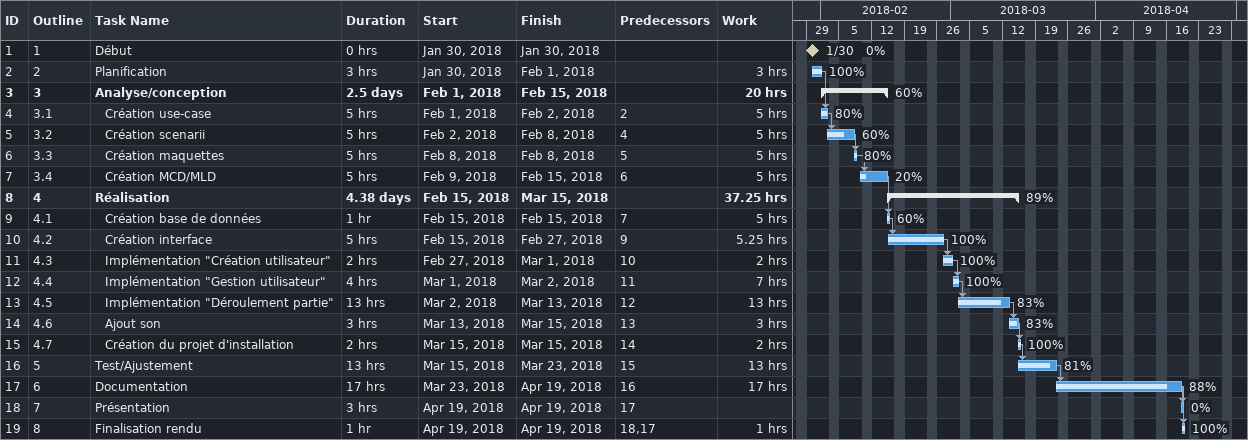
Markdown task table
| ID | WBS | Task | Duration | Start | Finish | Predecessors | % complete | Work (h) |
|---|---|---|---|---|---|---|---|---|
| 1 | 1 | Début | 0h | 2018-01-30 | 2018-01-30 |  | 0 |  |
| 2 | 2 | Planification | 3h | 2018-01-30 | 2018-02-01 |  | 100 | 3 |
| 3 | 3 | **Analyse/conception** | 2.5d | 2018-02-01 | 2018-02-15 |  | 60 | 20 |
| 4 | 3.1 | Création use-case | 5h | 2018-02-01 | 2018-02-02 | 2 | 80 | 5 |
| 5 | 3.2 | Création scenarii | 5h | 2018-02-02 | 2018-02-08 | 4 | 60 | 5 |
| 6 | 3.3 | Création maquettes | 5h | 2018-02-08 | 2018-02-08 | 5 | 80 | 5 |
| 7 | 3.4 | Création MCD/MLD | 5h | 2018-02-09 | 2018-02-15 | 6 | 20 | 5 |
| 8 | 4 | **Réalisation** | 4.38d | 2018-02-15 | 2018-03-15 |  | 89 | 37.25 |
| 9 | 4.1 | Création base de données | 1h | 2018-02-15 | 2018-02-15 | 7 | 60 | 5 |
| 10 | 4.2 | Création interface | 5h | 2018-02-15 | 2018-02-27 | 9 | 100 | 5.25 |
| 11 | 4.3 | Implémentation "Création utilisateur" | 2h | 2018-02-27 | 2018-03-01 | 10 | 100 | 2 |
| 12 | 4.4 | Implémentation "Gestion utilisateur" | 4h | 2018-03-01 | 2018-03-02 | 11 | 100 | 7 |
| 13 | 4.5 | Implémentation "Déroulement partie" | 13h | 2018-03-02 | 2018-03-13 | 12 | 83 | 13 |
| 14 | 4.6 | Ajout son | 3h | 2018-03-13 | 2018-03-15 | 13 | 83 | 3 |
| 15 | 4.7 | Création du projet d'installation | 2h | 2018-03-15 | 2018-03-15 | 14 | 100 | 2 |
| 16 | 5 | Test/Ajustement | 13h | 2018-03-15 | 2018-03-23 | 15 | 81 | 13 |
| 17 | 6 | Documentation | 17h | 2018-03-23 | 2018-04-19 | 16 | 88 | 17 |
| 18 | 7 | Présentation | 3h | 2018-04-19 | 2018-04-19 | 17 | 0 |  |
| 19 | 8 | Finalisation rendu | 1h | 2018-04-19 | 2018-04-19 | 18, 17 | 100 | 1 |
